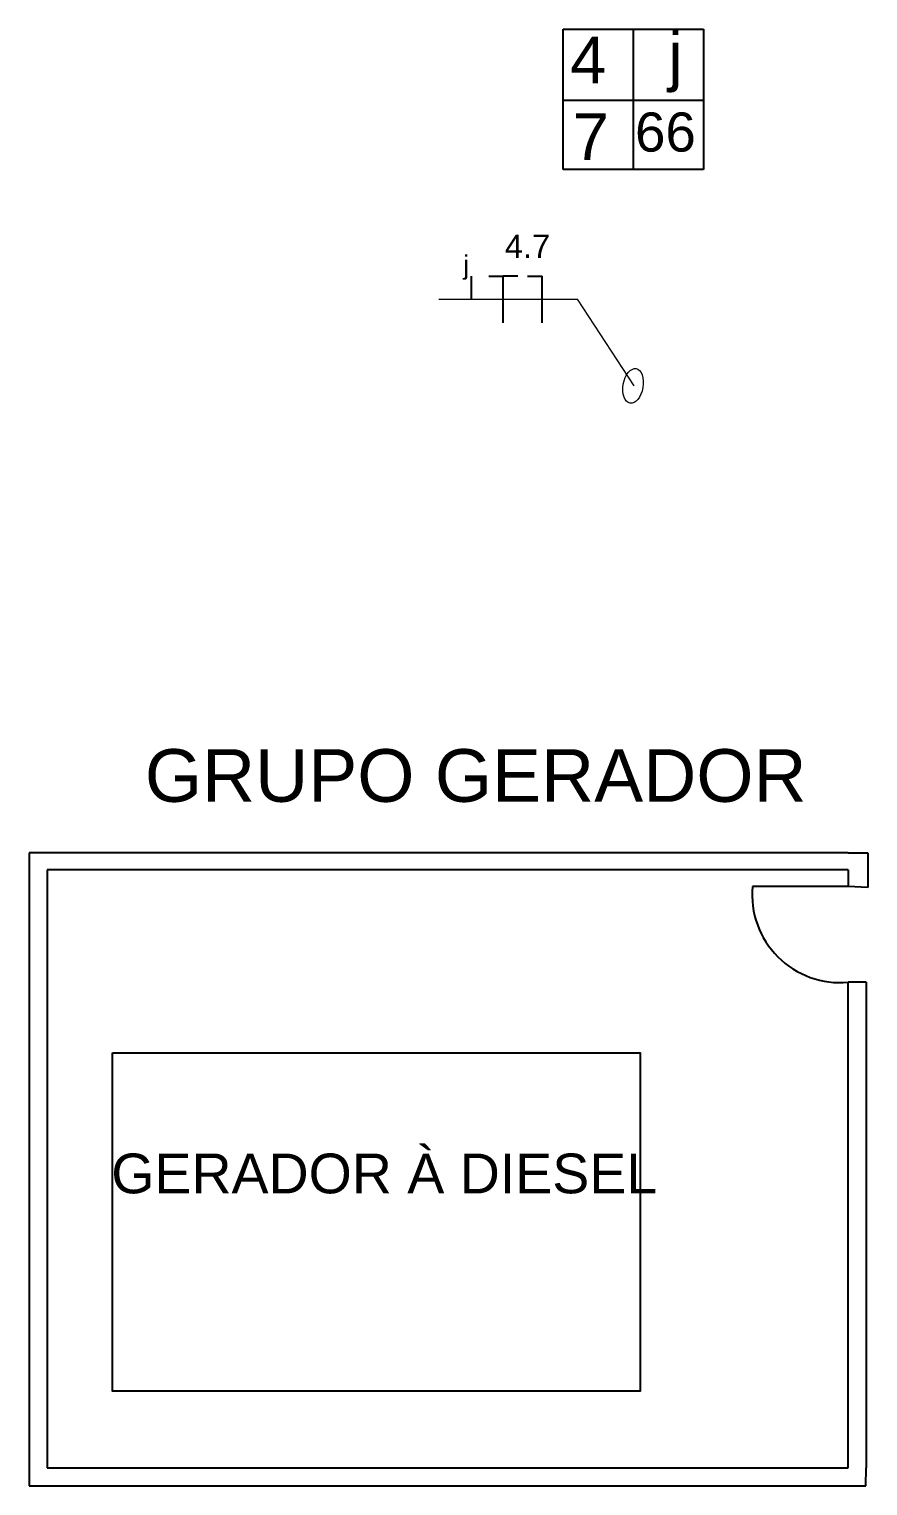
# Model space of a CAD drawing. Header units: metres. Extents: x 257 to 767, y -173 to 1.
# Drawn here: x 725.02 to 728.6, y -110.63 to -104.4 of the extents above; entities that cross this region are included whole.
import ezdxf

# ---------------------------------------------------------------- set-up
doc = ezdxf.new("R2010")
doc.units = ezdxf.units.M
doc.header["$LTSCALE"] = 10
doc.linetypes.add('ACAD_ISO02W100', pattern=[15, 12, -3])
doc.linetypes.add('CONTINUA', pattern=[0])
doc.layers.get('0').update_dxf_attribs({"color": 254})
doc.layers.add('ELET CIRCUITOS LUMINÁRIAS', color=7, linetype='Continuous', lineweight=0)
for name, color, linetype in [('ELET-FASE', 3, 'Continuous'), ('ELETEXTO LUMINÁRIAS', 254, 'Continuous'), ('Eletro Calha', 6, 'Continuous'), ('Luminárias', 3, 'Continuous'), ('Parede', 254, 'Continuous')]:
    doc.layers.add(name, color=color, linetype=linetype)
doc.layers.add('Portas', color=254, linetype='ACAD_ISO02W100', plot=False)
doc.styles.add('ARIAL', font='')
doc.styles.get('ARIAL').set_extended_font_data('Arial')

# ---------------------------------------------------------------- blocks, each defined once
blk = doc.blocks.new('lampFluor')
at = {"layer": 'Luminárias'}
for p, q in [((90.8534, 7.7576), (91.4534, 7.7576)), ((90.8534, 7.1576), (90.8534, 7.7576)), ((91.1534, 7.7576), (91.1534, 7.1576)), ((91.4534, 7.7576), (91.4534, 7.1576)), ((90.8532, 7.4539), (91.4516, 7.4539)), ((91.4534, 7.1576), (90.8534, 7.1576))]:
    blk.add_line(p, q, dxfattribs=at)
blk = doc.blocks.new('lampFluor2')
at = {"layer": 'Luminárias'}
blk.add_blockref('lampFluor', (-91.1524, -7.4539), dxfattribs=at)

msp = doc.modelspace()

# ---------------------------------------------------------------- linework, layer by layer
for p, q in [((725.0153, -107.9229), (725.0153, -110.5513)), ((728.5165, -107.9957), (725.0919, -107.9957)), ((728.5932, -108.4758), (728.5932, -110.5513))]:
    msp.add_line(p, q)
at = {"layer": 'ELET CIRCUITOS LUMINÁRIAS', "color": 7}
for p in [(726.7671, -105.5566), (727.602, -105.9274)]:
    msp.add_line(p, (727.3598, -105.5566), dxfattribs=at)
msp.add_ellipse((727.5972, -105.9274), major_axis=(-0.0127, -0.074), ratio=0.566955, dxfattribs=at)
at = {"layer": 'ELET-FASE', "color": 7, "ltscale": 0.02}
for p, q in [((726.9062, -105.5582), (726.9062, -105.4582)), ((726.9801, -105.4582), (727.0423, -105.4582)), ((727.1044, -105.4582), (727.0423, -105.4582)), ((727.0423, -105.6582), (727.0423, -105.4582)), ((727.1462, -105.4582), (727.2084, -105.4582)), ((727.2084, -105.6582), (727.2084, -105.4582))]:
    msp.add_line(p, q, dxfattribs=at)
at = {"layer": 'Eletro Calha', "color": 1, "linetype": 'CONTINUA'}
msp.add_lwpolyline([(725.371, -108.7776), (727.6271, -108.7776), (727.6271, -110.223), (725.371, -110.223)], close=True, dxfattribs=at)
at = {"layer": 'Parede'}
for p, q in [((725.0919, -107.9229), (725.0153, -107.9229)), ((728.5165, -107.923), (725.0919, -107.9229)), ((728.5165, -107.923), (728.6008, -107.923)), ((728.6008, -107.923), (728.6008, -108.0706)), ((725.0919, -107.9957), (725.0919, -110.5513)), ((728.5165, -107.9957), (728.5165, -108.0669)), ((728.6008, -108.0706), (728.5165, -108.0669)), ((728.5165, -110.5513), (728.5165, -108.4758)), ((728.5932, -108.4758), (728.5165, -108.4758)), ((725.0153, -110.5513), (725.0153, -110.6281)), ((725.0919, -110.5513), (728.5165, -110.5513)), ((728.5916, -110.6281), (728.5932, -110.5513)), ((725.0153, -110.6281), (728.5916, -110.6281))]:
    msp.add_line(p, q, dxfattribs=at)
at = {"layer": 'Portas'}
msp.add_line((728.5165, -108.0669), (728.1076, -108.0669), dxfattribs=at)
msp.add_arc((728.4818, -108.1016), 0.3758, 174.6965, 275.3035, dxfattribs=at)

# ---------------------------------------------------------------- block references
at = {"layer": 'Luminárias'}
msp.add_blockref('lampFluor2', (727.5966, -104.7061), dxfattribs=at)

# ---------------------------------------------------------------- texts
at = {"layer": 'ELETEXTO LUMINÁRIAS', "color": 7, "ltscale": 0.05, "style": 'ARIAL'}
for s, height, rotation, p in [('4.7', 0.1, 359.99999, (727.0486, -105.3804)), ('j', 0.0801, 0.00001, (726.8718, -105.4496)), ('GRUPO GERADOR', 0.225, 359.99999, (725.51, -107.7047)), ('GERADOR À DIESEL', 0.16986, 359.99999, (725.3664, -109.3779))]:
    msp.add_text(s, height=height, rotation=rotation, dxfattribs=at).set_placement(p)
at = {"layer": 'Luminárias', "color": 7, "ltscale": 0.05, "style": 'ARIAL'}
for s, height, p in [('j', 0.2, (727.748, -104.6132)), ('4', 0.2, (727.3275, -104.6341)), ('7', 0.2, (727.3392, -104.9618)), ('66', 0.16731, (727.6054, -104.9259))]:
    msp.add_text(s, height=height, rotation=359.99999, dxfattribs=at).set_placement(p)

doc.saveas('drawing.dxf')
